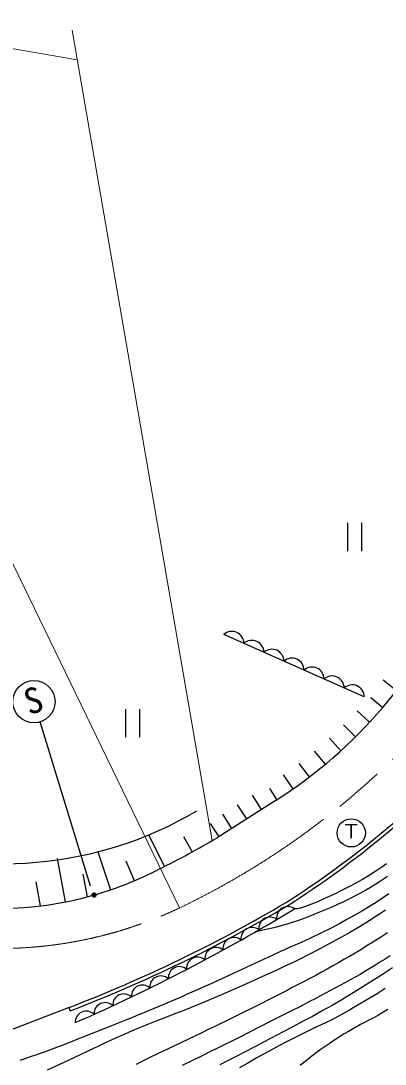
# Model space of a CAD drawing. Units: millimetres, scale not verified. Extents: x 40000 to 680000, y 20000 to 380000.
# Drawn here: x 186267 to 212105, y 242381 to 316345 of the extents above; entities that cross this region are included whole.
import ezdxf
from ezdxf.enums import TextEntityAlignment as Align

# ---------------------------------------------------------------- set-up
doc = ezdxf.new("R2010")
doc.units = ezdxf.units.MM
doc.header["$LTSCALE"] = 1000
doc.linetypes.add('CHAIN', pattern=[18.5, 12, -1.5, 3.5, -1.5])
for name, color, linetype, lineweight in [('M-BGD', 7, 'Continuous', 25), ('M-BMK', 2, 'CHAIN', 13), ('M-STR-HTXT', 7, 'Continuous', 13), ('M-STR-STRC', 7, 'Continuous', 25)]:
    doc.layers.add(name, color=color, linetype=linetype, lineweight=lineweight)
doc.styles.add('ＭＳ ゴシック', font='')
doc.styles.get('ＭＳ ゴシック').set_extended_font_data('MS Gothic')

msp = doc.modelspace()

# ---------------------------------------------------------------- hatches: boundary and pattern name
at = {"layer": 'M-BMK'}
msp.add_hatch(color=256, dxfattribs=at).paths.add_polyline_path([(191608, 254370, 0.41421), (191458, 254520, 0.41421), (191308, 254370, 1)])

# ---------------------------------------------------------------- linework, layer by layer
at = {"layer": 'M-BGD'}
for p, q in [((209425, 280756), (209425, 278756)), ((210425, 280756), (210425, 278756)), ((210622, 268421), (200662, 272842)), ((212904, 268837), (211971, 269593)), ((211092, 268382), (211933, 267665)), ((193685, 267556), (193685, 265556)), ((194685, 267556), (194685, 265556)), ((211004, 266620), (210124, 267436)), ((210003, 265585), (209158, 266438)), ((208958, 264593), (208151, 265482)), ((207871, 263648), (207103, 264570)), ((206745, 262750), (206017, 263704)), ((205581, 261901), (204895, 262885)), ((203902, 261926), (204414, 261123)), ((204382, 261102), (200189, 258425)), ((203334, 260433), (202688, 261444)), ((202285, 259764), (201640, 260775)), ((201237, 259094), (200591, 260106)), ((199701, 259431), (200298, 258495)), ((195330, 258633), (196452, 256397)), ((197811, 258529), (198414, 257423)), ((191717, 257431), (192634, 254738)), ((189438, 253883), (188856, 256970)), ((194318, 255380), (193732, 256760)), ((187669, 253601), (187348, 255303)), ((190995, 254242), (190692, 255848)), ((189685, 246398), (164988, 236879)), ((189774, 246164), (189685, 246398))]:
    msp.add_line(p, q, dxfattribs=at)
for points in [[(212203, 256576), (211863, 256340), (211522, 256110), (211181, 255889), (210845, 255680), (210501, 255477), (210140, 255275), (209768, 255075), (209391, 254879), (209016, 254690), (208648, 254509), (208294, 254339), (207959, 254183), (207651, 254041), (207374, 253917), (206885, 253710), (206461, 253550), (206111, 253440), (205845, 253384), (205672, 253386)], [(212262, 255682), (211708, 255310), (211175, 254975), (210661, 254672), (210163, 254398), (209677, 254147), (209201, 253915), (208731, 253699), (208266, 253494), (207802, 253295), (207336, 253099), (206872, 252910), (206414, 252736), (205961, 252575), (205514, 252427), (205072, 252291), (204633, 252166), (204198, 252051), (203766, 251946), (203336, 251848), (202908, 251759)], [(212372, 254453), (211914, 254139), (211460, 253843), (210992, 253552), (210493, 253252), (209957, 252940), (209395, 252626), (208816, 252313), (208230, 252006), (207645, 251709), (207352, 251566), (207055, 251425), (206754, 251286), (206453, 251149), (206151, 251014), (205255, 250618), (204964, 250487), (204679, 250358), (204141, 250109), (202600, 249392), (199914, 248151), (199538, 247980), (199160, 247809), (198782, 247639), (198405, 247472), (198024, 247306), (197636, 247137), (197242, 246968), (196845, 246798), (196446, 246629), (196047, 246460), (195651, 246294), (195259, 246131), (194875, 245972), (194499, 245817), (194130, 245666), (193764, 245518), (193401, 245373), (193043, 245230), (192688, 245090), (192338, 244953), (190671, 244298), (190365, 244176), (189777, 243940), (189488, 243825), (189200, 243711), (188908, 243598), (188610, 243485), (188303, 243371), (187983, 243255), (187647, 243137), (187294, 243015), (186929, 242892), (186558, 242768), (186185, 242646)], [(212128, 253289), (211919, 253151), (211704, 253011), (211475, 252865), (211227, 252707), (210701, 252379), (210158, 252050), (209594, 251720), (209008, 251386), (208394, 251048), (208083, 250879), (207777, 250714), (207470, 250551), (207159, 250387), (206839, 250221), (206504, 250051), (206152, 249875), (205778, 249691), (205376, 249498), (204943, 249293), (204470, 249073), (203958, 248837), (203414, 248590), (202847, 248335), (202263, 248074), (201672, 247813), (201081, 247554), (200498, 247300), (199931, 247056), (199388, 246825), (198861, 246607), (198338, 246395), (197819, 246191), (197306, 245991), (196297, 245602), (195803, 245410), (195316, 245218), (194837, 245025), (194367, 244828), (193910, 244631), (193468, 244437), (193037, 244244), (192615, 244052), (192198, 243859), (191782, 243665), (191365, 243469), (190074, 242859), (189614, 242644), (188134, 241955)], [(212264, 251680), (211908, 251449), (211537, 251213), (211156, 250974), (210766, 250733), (210371, 250492), (209974, 250253), (209577, 250017), (209183, 249787), (208790, 249562), (208392, 249338), (207990, 249116), (207585, 248895), (207177, 248675), (206766, 248456), (206353, 248238), (205937, 248020), (205520, 247803), (205102, 247585), (204681, 247367), (204254, 247148), (203824, 246929), (203391, 246711), (202956, 246493), (202522, 246276), (202089, 246061), (201659, 245849), (200811, 245431), (200392, 245227), (199976, 245025), (199560, 244825), (199147, 244627), (197123, 243661), (195568, 242912), (195186, 242729), (194809, 242547), (194435, 242366)], [(212454, 250060), (212095, 249827), (211736, 249598), (211378, 249374), (211023, 249155), (210671, 248944), (210323, 248740), (209977, 248542), (209632, 248349), (209287, 248159), (208940, 247972), (208590, 247785), (208236, 247597), (207512, 247213), (207136, 247015), (206749, 246813), (206354, 246610), (205954, 246405), (205553, 246201), (204759, 245800), (203999, 245416), (201745, 244275), (201138, 243969), (200824, 243812), (200500, 243650), (200165, 243484), (199823, 243314), (199125, 242970), (197711, 242274)], [(212635, 249203), (211906, 248731), (211172, 248264), (210442, 247806), (209724, 247364), (209027, 246944), (208338, 246541), (207645, 246149), (206949, 245766), (206253, 245392), (205560, 245025), (204873, 244665), (203523, 243962), (202866, 243617), (202225, 243276), (201597, 242946), (200980, 242634), (200373, 242334)], [(212117, 247731), (211821, 247549), (211533, 247373), (211248, 247201), (210964, 247029), (210681, 246860), (210400, 246693), (210122, 246529), (209847, 246369), (209576, 246214), (209310, 246064), (209050, 245919), (208797, 245781), (208317, 245532), (207866, 245313), (206990, 244902), (206533, 244680), (205587, 244208), (205103, 243963), (204604, 243703), (204086, 243424), (203535, 243120), (202954, 242795), (202364, 242457), (201786, 242111)], [(212296, 246251), (211931, 246035), (211581, 245832), (211252, 245649), (210945, 245487), (210651, 245336), (210362, 245186), (210070, 245026), (209778, 244860), (209494, 244695), (209209, 244526), (208916, 244345), (208609, 244148), (208277, 243926), (207924, 243685), (207567, 243434), (207221, 243184), (206903, 242946), (206611, 242718), (206333, 242493), (206074, 242273)]]:
    msp.add_lwpolyline(points, dxfattribs=at)
msp.add_circle((209701, 258776), 1000, dxfattribs=at)
for centre, radius, start, end in [((156388, 314630), 72739, 319.81806, 327.97556), ((201229, 272201), 856, 0.63026, 131.49664), ((202652, 271570), 856, 0.63026, 131.49664), ((204075, 270938), 856, 0.63026, 131.49664), ((205497, 270306), 856, 0.63026, 131.49664), ((206920, 269675), 856, 0.63026, 131.49664), ((208343, 269043), 856, 0.63026, 131.49664), ((209766, 268412), 856, 0.63026, 131.49664), ((186374, 289448), 33582, 302.42665, 319.63243), ((167060, 313177), 70470, 302.64937, 316.23204), ((167060, 313177), 70720, 302.64579, 316.23138), ((185001, 283660), 27074, 249.5462, 300.50457), ((166600, 315862), 66538, 296.32201, 300.31835), ((184663, 278147), 24730, 286.29673, 297.55917), ((184663, 278147), 24730, 255.2307, 285.60166), ((153259, 341365), 101714, 290.98513, 300.62875), ((153259, 341365), 101964, 290.98513, 300.63122), ((136422, 367863), 133793, 293.66526, 301.1708), ((205192, 252765), 784, 52.27358, 189.44255), ((203931, 252022), 784, 51.64812, 188.81709), ((202663, 251292), 784, 51.02266, 188.19163), ((201386, 250575), 784, 50.3972, 187.56616), ((200102, 249873), 784, 49.77174, 186.9407), ((197511, 248511), 784, 48.52081, 185.68978), ((198810, 249185), 784, 49.14627, 186.31524), ((196204, 247851), 784, 47.89535, 185.06432), ((194891, 247206), 784, 47.26989, 184.43886), ((193570, 246575), 784, 46.64443, 183.8134), ((192243, 245958), 784, 46.01897, 183.18793), ((190909, 245356), 784, 45.39351, 182.56247)]:
    msp.add_arc(centre, radius, start, end, dxfattribs=at)
at = {"layer": 'M-BMK'}
msp.add_lwpolyline([(191608, 254370, 0.41421), (191458, 254520, 0.41421), (191308, 254370, 1)], format="xyb", close=True, dxfattribs=at)
for centre, radius, start, end in [((172873, 304940), 57082, 295.5808, 327.26423), ((184705, 280578), 30000, 231.39551, 295.28827)]:
    msp.add_arc(centre, radius, start, end, dxfattribs=at)
at = {"layer": 'M-STR-HTXT'}
for p, q in [((154209, 319770), (190271, 313582)), ((199833, 258218), (189910, 315674)), ((197521, 253453), (184177, 280964))]:
    msp.add_line(p, q, dxfattribs=at)
at = {"layer": 'M-STR-STRC'}
msp.add_line((191215, 254994), (187635, 266642), dxfattribs=at)
msp.add_circle((187195, 268076), 1500, dxfattribs=at)

# ---------------------------------------------------------------- texts
at = {"layer": 'M-BGD', "style": 'ＭＳ ゴシック'}
msp.add_text('Ｔ', height=1026, dxfattribs=at).set_placement((209001, 258076), align=Align.BOTTOM_LEFT)
at = {"layer": 'M-STR-STRC', "style": 'ＭＳ ゴシック'}
msp.add_text('S', height=1833, rotation=17.023, dxfattribs=at).set_placement((187576, 266772), align=Align.BOTTOM_CENTER)

doc.saveas('drawing.dxf')
